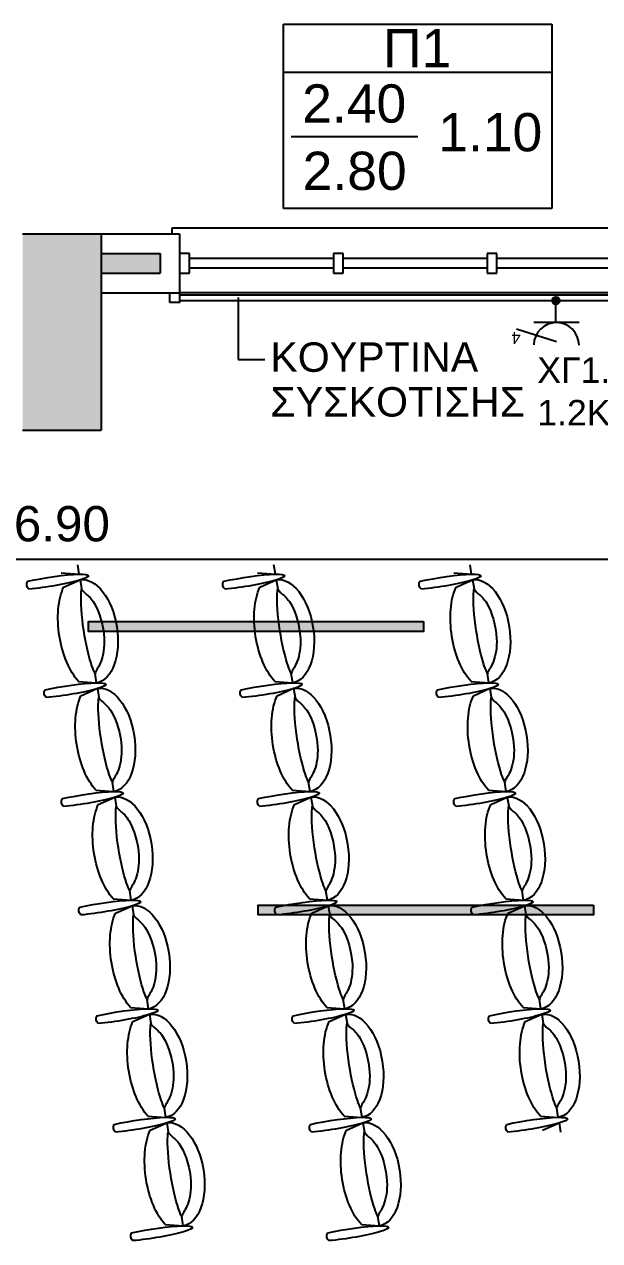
# Model space of a CAD drawing. Header units: metres. Extents: x -11 to 85, y -301 to 135.
# Drawn here: x 32.88 to 35.81, y 39.42 to 45.61 of the extents above; entities that cross this region are included whole.
import ezdxf

# ---------------------------------------------------------------- set-up
doc = ezdxf.new("R2010")
doc.units = ezdxf.units.M
doc.header["$LTSCALE"] = 0.036
doc.header["$PDMODE"] = 2
for name, color, linetype in [('arxitek corofos', 252, 'Continuous'), ('DIMBLK', 252, 'Continuous'), ('Epipla', 252, 'Continuous'), ('hatch color', 252, 'Continuous'), ('HLEK-SYMBOL', 3, 'Continuous'), ('HLEK_FL001_SYMBOLS', 230, 'Continuous'), ('KYKLOFORHTES', 152, 'Continuous'), ('Parathira', 252, 'Continuous')]:
    doc.layers.add(name, color=color, linetype=linetype)
doc.styles.add('COMU-N', font='arial.ttf')
doc.styles.get("Standard").update_dxf_attribs({"font": 'arial.ttf'})
doc.dimstyles.new('CADWDOT', dxfattribs={"dimscale": 0.1, "dimtxt": 1.8, "dimasz": 0.08, "dimexe": 2, "dimexo": 0, "dimgap": 0.09, "dimtad": 0, "dimrnd": 0.001, "dimzin": 0, "dimdsep": 46, "dimtxsty": 'Standard', "dimblk1": 'ARTDIM', "dimblk2": 'ARTDIM', "dimsah": 1, "dimcen": 0.09, "dimdle": 0.05, "dimse1": 1, "dimse2": 1, "dimadec": 0, "dimazin": 0, "dimtfac": 1, "dimtmove": 0, "dimatfit": 3, "dimldrblk": 'ARTDIM', "dimfxl": 2, "dimtvp": 0.9999, "dimtolj": 1, "dimtzin": 0, "dimarcsym": 0})

# ---------------------------------------------------------------- blocks, each defined once
blk = doc.blocks.new('A$C52D13D70')
at = {"layer": 'Parathira'}
for p, q in [((-0.33, 0.04), (-0.33, -2.44)), ((-0.3, 0.04), (-0.33, 0.04)), ((-0.1, 0), (-0.2, 0)), ((-0.2, 0), (-0.2, -0.05)), ((-0.1, -0.05), (-0.1, 0)), ((0, 0), (0, -2.4)), ((-0.2, -0.05), (-0.1, -0.05)), ((-0.175, -0.05), (-0.175, -0.7833)), ((-0.125, -0.05), (-0.125, -0.7833)), ((-0.1, -0.7833), (-0.2, -0.7833)), ((-0.2, -0.7833), (-0.2, -0.8333)), ((-0.1, -0.8333), (-0.1, -0.7833)), ((-0.2, -0.8333), (-0.1, -0.8333)), ((-0.175, -0.8333), (-0.175, -1.5667)), ((-0.125, -0.8333), (-0.125, -1.5667)), ((-0.1, -1.5667), (-0.2, -1.5667)), ((-0.2, -1.5667), (-0.2, -1.6167)), ((-0.1, -1.6167), (-0.1, -1.5667)), ((-0.2, -1.6167), (-0.1, -1.6167)), ((-0.175, -1.6167), (-0.175, -2.35)), ((-0.125, -1.6167), (-0.125, -2.35)), ((-0.1, -2.35), (-0.2, -2.35)), ((-0.2, -2.35), (-0.2, -2.4)), ((-0.1, -2.4), (-0.1, -2.35)), ((-0.2, -2.4), (-0.1, -2.4)), ((-0.33, -2.44), (-0.3, -2.44))]:
    blk.add_line(p, q, dxfattribs=at)
blk = doc.blocks.new('ARTDIM')
at = {"layer": 'DIMBLK'}
for p, q in [((0, -24.9975), (0, 24.9975)), ((-24.9975, 0), (24.9975, 0))]:
    blk.add_line(p, q, dxfattribs=at)
blk.add_circle((0, 0), 8.25, dxfattribs=at)
blk = doc.blocks.new('*D420')
at = {"layer": 'arxitek corofos', "color": 0, "lineweight": -2}
blk.add_line((29.6317, 42.89), (36.5157, 42.89), dxfattribs=at)
at = {"layer": 'Defpoints', "color": 0, "transparency": 16777216}
for p in [(29.6237, 43.5474), (36.5237, 43.5474), (36.5237, 42.89)]:
    blk.add_point(p, dxfattribs=at)
at = {"layer": 'arxitek corofos', "color": 0, "lineweight": -2, "xscale": 0.008, "yscale": 0.008, "zscale": 0.008, "rotation": 180}
blk.add_blockref('ARTDIM', (29.6237, 42.89), dxfattribs=at)
at = {"layer": 'arxitek corofos', "color": 0, "lineweight": -2, "xscale": 0.008, "yscale": 0.008, "zscale": 0.008}
blk.add_blockref('ARTDIM', (36.5237, 42.89), dxfattribs=at)
at = {"layer": 'arxitek corofos', "color": 0, "insert": (33.0737, 43.07), "char_height": 0.18, "attachment_point": 5}
blk.add_mtext('\\A1;6.90', dxfattribs=at)
blk = doc.blocks.new('A$C4C174ED7')
at = {"layer": 'Epipla'}
for p, q in [((13.6104, 3.0497), (13.7017, 3.0566)), ((13.7017, 3.0566), (13.6941, 3.0092)), ((14.61, 3.0497), (14.7012, 3.0566)), ((14.7012, 3.0566), (14.6937, 3.0092)), ((13.5337, 2.569), (13.6179, 2.5313)), ((13.6179, 2.5313), (13.6254, 2.5782)), ((14.5333, 2.569), (14.6174, 2.5313)), ((14.6174, 2.5313), (14.6249, 2.5782)), ((15.5333, 2.569), (15.6174, 2.5313)), ((15.6174, 2.5313), (15.6249, 2.5782)), ((13.5222, 2.4967), (13.6135, 2.5036)), ((13.6135, 2.5036), (13.6059, 2.4562)), ((14.5217, 2.4967), (14.613, 2.5036)), ((14.613, 2.5036), (14.6054, 2.4562)), ((15.5217, 2.4967), (15.613, 2.5036)), ((15.613, 2.5036), (15.6054, 2.4562)), ((13.4455, 2.016), (13.5297, 1.9783)), ((13.5297, 1.9783), (13.5371, 2.0252)), ((14.445, 2.016), (14.5292, 1.9783)), ((14.5292, 1.9783), (14.5367, 2.0252)), ((15.445, 2.016), (15.5292, 1.9783)), ((15.5292, 1.9783), (15.5367, 2.0252)), ((13.434, 1.9437), (13.5252, 1.9506)), ((13.5252, 1.9506), (13.5177, 1.9032)), ((14.4335, 1.9437), (14.5248, 1.9506)), ((14.5248, 1.9506), (14.5172, 1.9032)), ((15.4335, 1.9437), (15.5248, 1.9506)), ((15.5248, 1.9506), (15.5172, 1.9032)), ((13.3573, 1.463), (13.4414, 1.4253)), ((13.4414, 1.4253), (13.4489, 1.4722)), ((14.3568, 1.463), (14.441, 1.4253)), ((14.441, 1.4253), (14.4484, 1.4722)), ((15.3568, 1.463), (15.441, 1.4253)), ((15.441, 1.4253), (15.4484, 1.4722)), ((13.3457, 1.3906), (13.437, 1.3976)), ((13.437, 1.3976), (13.4294, 1.3502)), ((14.3453, 1.3906), (14.4365, 1.3976)), ((14.4365, 1.3976), (14.429, 1.3502)), ((15.3453, 1.3906), (15.4365, 1.3976)), ((15.4365, 1.3976), (15.429, 1.3502)), ((13.2691, 0.91), (13.3532, 0.8723)), ((13.3532, 0.8723), (13.3607, 0.9192)), ((14.2686, 0.91), (14.3527, 0.8723)), ((14.3527, 0.8723), (14.3602, 0.9192)), ((15.2686, 0.91), (15.3527, 0.8723)), ((15.3527, 0.8723), (15.3602, 0.9192)), ((13.2573, 0.8366), (13.3486, 0.8435)), ((13.3486, 0.8435), (13.341, 0.7961)), ((14.2569, 0.8366), (14.3481, 0.8435)), ((14.3481, 0.8435), (14.3406, 0.7961)), ((15.2569, 0.8366), (15.3481, 0.8435)), ((15.3481, 0.8435), (15.3406, 0.7961)), ((13.1807, 0.3559), (13.2648, 0.3182)), ((13.2648, 0.3182), (13.2723, 0.3651)), ((14.1802, 0.3559), (14.2643, 0.3182)), ((14.2643, 0.3182), (14.2718, 0.3651)), ((15.1802, 0.3559), (15.2643, 0.3182)), ((15.2643, 0.3182), (15.2718, 0.3651)), ((13.1691, 0.2836), (13.2604, 0.2905)), ((13.2604, 0.2905), (13.2528, 0.2431)), ((14.1686, 0.2836), (14.2599, 0.2905)), ((14.2599, 0.2905), (14.2523, 0.2431)), ((15.1686, 0.2836), (15.2599, 0.2905)), ((15.2599, 0.2905), (15.2523, 0.2431)), ((13.0924, -0.1971), (13.1766, -0.2348)), ((13.1766, -0.2348), (13.184, -0.1879)), ((14.092, -0.1971), (14.1761, -0.2348)), ((14.1761, -0.2348), (14.1836, -0.1879)), ((15.092, -0.1971), (15.1761, -0.2348)), ((15.1761, -0.2348), (15.1836, -0.1879)), ((13.0807, -0.2705), (13.172, -0.2636)), ((13.172, -0.2636), (13.1644, -0.311)), ((14.0802, -0.2705), (14.1715, -0.2636)), ((14.1715, -0.2636), (14.1639, -0.311)), ((15.0802, -0.2705), (15.1715, -0.2636)), ((15.1715, -0.2636), (15.1639, -0.311))]:
    blk.add_line(p, q, dxfattribs=at)
for points in [[(13.4453, 3.1317, 0.397593), (13.4391, 3.0922)], [(14.4448, 3.1317, 0.397593), (14.4387, 3.0922)], [(13.357, 2.5787, 0.397593), (13.3509, 2.5392)], [(14.3566, 2.5787, 0.397593), (14.3504, 2.5392)], [(15.3566, 2.5787, 0.397593), (15.3504, 2.5392)], [(13.2688, 2.0257, 0.397593), (13.2627, 1.9862)], [(14.2683, 2.0257, 0.397593), (14.2622, 1.9862)], [(15.2683, 2.0257, 0.397593), (15.2622, 1.9862)], [(13.1806, 1.4727, 0.397593), (13.1744, 1.4331)], [(14.1801, 1.4727, 0.397593), (14.174, 1.4331)], [(15.1801, 1.4727, 0.397593), (15.174, 1.4331)], [(13.0924, 0.9197, 0.397593), (13.0862, 0.8801)], [(14.0919, 0.9197, 0.397593), (14.0857, 0.8801)], [(15.0919, 0.9197, 0.397593), (15.0857, 0.8801)], [(13.0039, 0.3656, 0.397593), (12.9978, 0.326)], [(14.0035, 0.3656, 0.397593), (13.9973, 0.326)], [(15.0035, 0.3656, 0.397593), (14.9973, 0.326)], [(12.9157, -0.1874, 0.397593), (12.9096, -0.227)], [(12.9157, -0.1874, 0.397593), (12.9096, -0.227)], [(13.9152, -0.1874, 0.397593), (13.9091, -0.227)], [(13.9152, -0.1874, 0.397593), (13.9091, -0.227)], [(14.9152, -0.1874, 0.397593), (14.9091, -0.227)], [(14.9152, -0.1874, 0.397593), (14.9091, -0.227)]]:
    blk.add_lwpolyline(points, format="xyb", dxfattribs=at)
for centre, major_axis, ratio, start_param, end_param in [((13.5463, 3.0956), (-0.2028, 0.0318), 0.113529, 1.031877, 5.251545), ((14.5458, 3.0956), (-0.2028, 0.0318), 0.113529, 1.031877, 5.251545), ((13.6598, 2.794), (0.0463, 0.2995), 0.493003, 0.628379, 2.49343), ((13.6598, 2.794), (0.0419, 0.2627), 0.552275, 3.141593, 6.283185), ((14.6593, 2.794), (0.0463, 0.2995), 0.493003, 0.628379, 2.49343), ((14.6593, 2.794), (0.0419, 0.2627), 0.552275, 3.141593, 6.283185), ((13.4581, 2.5426), (-0.2028, 0.0318), 0.113529, 1.031877, 5.251545), ((14.4576, 2.5426), (-0.2028, 0.0318), 0.113529, 1.031877, 5.251545), ((15.4576, 2.5426), (-0.2028, 0.0318), 0.113529, 1.031877, 5.251545), ((13.5716, 2.241), (0.0463, 0.2995), 0.493003, 0.628379, 2.49343), ((13.5716, 2.241), (0.0419, 0.2627), 0.552275, 3.141593, 6.283185), ((14.5711, 2.241), (0.0463, 0.2995), 0.493003, 0.628379, 2.49343), ((14.5711, 2.241), (0.0419, 0.2627), 0.552275, 3.141593, 6.283185), ((15.5711, 2.241), (0.0463, 0.2995), 0.493003, 0.628379, 2.49343), ((15.5711, 2.241), (0.0419, 0.2627), 0.552275, 3.141593, 6.283185), ((13.3698, 1.9896), (-0.2028, 0.0318), 0.113529, 1.031877, 5.251545), ((14.3694, 1.9896), (-0.2028, 0.0318), 0.113529, 1.031877, 5.251545), ((15.3694, 1.9896), (-0.2028, 0.0318), 0.113529, 1.031877, 5.251545), ((13.4833, 1.6879), (0.0463, 0.2995), 0.493003, 0.628379, 2.49343), ((13.4833, 1.6879), (0.0419, 0.2627), 0.552275, 3.141593, 6.283185), ((14.4829, 1.6879), (0.0463, 0.2995), 0.493003, 0.628379, 2.49343), ((14.4829, 1.6879), (0.0419, 0.2627), 0.552275, 3.141593, 6.283185), ((15.4829, 1.6879), (0.0463, 0.2995), 0.493003, 0.628379, 2.49343), ((15.4829, 1.6879), (0.0419, 0.2627), 0.552275, 3.141593, 6.283185), ((13.2816, 1.4366), (-0.2028, 0.0318), 0.113529, 1.031877, 5.251545), ((14.2811, 1.4366), (-0.2028, 0.0318), 0.113529, 1.031877, 5.251545), ((15.2811, 1.4366), (-0.2028, 0.0318), 0.113529, 1.031877, 5.251545), ((13.3951, 1.1349), (0.0463, 0.2995), 0.493003, 0.628379, 2.49343), ((13.3951, 1.1349), (0.0419, 0.2627), 0.552275, 3.141593, 6.283185), ((14.3946, 1.1349), (0.0463, 0.2995), 0.493003, 0.628379, 2.49343), ((14.3946, 1.1349), (0.0419, 0.2627), 0.552275, 3.141593, 6.283185), ((15.3946, 1.1349), (0.0463, 0.2995), 0.493003, 0.628379, 2.49343), ((15.3946, 1.1349), (0.0419, 0.2627), 0.552275, 3.141593, 6.283185), ((13.1934, 0.8836), (-0.2028, 0.0318), 0.113529, 1.031877, 5.251545), ((14.1929, 0.8836), (-0.2028, 0.0318), 0.113529, 1.031877, 5.251545), ((15.1929, 0.8836), (-0.2028, 0.0318), 0.113529, 1.031877, 5.251545), ((13.3067, 0.5809), (0.0463, 0.2995), 0.493003, 0.628379, 2.49343), ((13.3067, 0.5809), (0.0419, 0.2627), 0.552275, 3.141593, 6.283185), ((14.3062, 0.5809), (0.0463, 0.2995), 0.493003, 0.628379, 2.49343), ((14.3062, 0.5809), (0.0419, 0.2627), 0.552275, 3.141593, 6.283185), ((15.3062, 0.5809), (0.0463, 0.2995), 0.493003, 0.628379, 2.49343), ((15.3062, 0.5809), (0.0419, 0.2627), 0.552275, 3.141593, 6.283185), ((13.105, 0.3295), (-0.2028, 0.0318), 0.113529, 1.031877, 5.251545), ((14.1045, 0.3295), (-0.2028, 0.0318), 0.113529, 1.031877, 5.251545), ((15.1045, 0.3295), (-0.2028, 0.0318), 0.113529, 1.031877, 5.251545), ((13.2185, 0.0278), (0.0463, 0.2995), 0.493003, 0.628379, 2.49343), ((13.2185, 0.0278), (0.0419, 0.2627), 0.552275, 3.141593, 6.283185), ((14.218, 0.0278), (0.0463, 0.2995), 0.493003, 0.628379, 2.49343), ((14.218, 0.0278), (0.0419, 0.2627), 0.552275, 3.141593, 6.283185), ((15.218, 0.0278), (0.0463, 0.2995), 0.493003, 0.628379, 2.49343), ((15.218, 0.0278), (0.0419, 0.2627), 0.552275, 3.141593, 6.283185), ((13.0167, -0.2235), (-0.2028, 0.0318), 0.113529, 1.031877, 5.251545), ((14.0163, -0.2235), (-0.2028, 0.0318), 0.113529, 1.031877, 5.251545), ((15.0163, -0.2235), (-0.2028, 0.0318), 0.113529, 1.031877, 5.251545)]:
    blk.add_ellipse(centre, major_axis=major_axis, ratio=ratio, start_param=start_param, end_param=end_param, dxfattribs=at)
for points, knots in [([(13.6941, 3.0092), (13.6896, 3.0001), (13.6837, 2.9863), (13.6626, 2.9247), (13.6469, 2.8576), (13.6251, 2.7162), (13.6204, 2.6421), (13.6238, 2.5911), (13.6246, 2.5841), (13.6254, 2.5786)], [0.506584, 0.506584, 0.506584, 0.506584, 0.805592, 0.805592, 1.599086, 1.599086, 2.473163, 2.473163, 2.635992, 2.635992, 2.635992, 2.635992]), ([(13.6254, 2.5786), (13.6254, 2.5786), (13.6365, 2.5961), (13.6601, 2.6118), (13.676, 2.628), (13.7168, 2.6953), (13.7375, 2.7658), (13.7427, 2.8749), (13.7355, 2.9171), (13.7141, 2.9756), (13.702, 2.9858), (13.6941, 3.0092), (13.6941, 3.0092), (13.6941, 3.0092)], [3.141593, 3.141593, 3.141593, 3.141593, 3.601272, 3.601272, 4.06095, 4.06095, 4.924473, 4.924473, 5.526258, 5.526258, 6.140896, 6.140896, 6.283185, 6.283185, 6.283185, 6.283185]), ([(14.6937, 3.0092), (14.6891, 3.0001), (14.6832, 2.9863), (14.6622, 2.9247), (14.6465, 2.8576), (14.6246, 2.7162), (14.62, 2.6421), (14.6233, 2.5911), (14.6241, 2.5841), (14.625, 2.5786)], [0.506584, 0.506584, 0.506584, 0.506584, 0.805592, 0.805592, 1.599086, 1.599086, 2.473163, 2.473163, 2.635992, 2.635992, 2.635992, 2.635992]), ([(14.625, 2.5786), (14.625, 2.5786), (14.636, 2.5961), (14.6597, 2.6118), (14.6755, 2.628), (14.7164, 2.6953), (14.737, 2.7658), (14.7422, 2.8749), (14.7351, 2.9171), (14.7137, 2.9756), (14.7016, 2.9858), (14.6937, 3.0092), (14.6937, 3.0092), (14.6937, 3.0092)], [3.141593, 3.141593, 3.141593, 3.141593, 3.601272, 3.601272, 4.06095, 4.06095, 4.924473, 4.924473, 5.526258, 5.526258, 6.140896, 6.140896, 6.283185, 6.283185, 6.283185, 6.283185]), ([(13.6059, 2.4562), (13.6013, 2.4471), (13.5955, 2.4333), (13.5744, 2.3717), (13.5587, 2.3046), (13.5369, 2.1632), (13.5322, 2.0891), (13.5356, 2.0381), (13.5364, 2.0311), (13.5372, 2.0256)], [0.506584, 0.506584, 0.506584, 0.506584, 0.805592, 0.805592, 1.599086, 1.599086, 2.473163, 2.473163, 2.635992, 2.635992, 2.635992, 2.635992]), ([(13.5372, 2.0256), (13.5372, 2.0256), (13.5483, 2.0431), (13.5719, 2.0588), (13.5878, 2.075), (13.6286, 2.1422), (13.6493, 2.2128), (13.6545, 2.3219), (13.6473, 2.364), (13.6259, 2.4226), (13.6138, 2.4328), (13.6059, 2.4562), (13.6059, 2.4562), (13.6059, 2.4562)], [3.141593, 3.141593, 3.141593, 3.141593, 3.601272, 3.601272, 4.06095, 4.06095, 4.924473, 4.924473, 5.526258, 5.526258, 6.140896, 6.140896, 6.283185, 6.283185, 6.283185, 6.283185]), ([(14.6054, 2.4562), (14.6009, 2.4471), (14.595, 2.4333), (14.5739, 2.3717), (14.5582, 2.3046), (14.5364, 2.1632), (14.5317, 2.0891), (14.5351, 2.0381), (14.5359, 2.0311), (14.5367, 2.0256)], [0.506584, 0.506584, 0.506584, 0.506584, 0.805592, 0.805592, 1.599086, 1.599086, 2.473163, 2.473163, 2.635992, 2.635992, 2.635992, 2.635992]), ([(14.5367, 2.0256), (14.5367, 2.0256), (14.5478, 2.0431), (14.5714, 2.0588), (14.5873, 2.075), (14.6281, 2.1422), (14.6488, 2.2128), (14.654, 2.3219), (14.6468, 2.364), (14.6254, 2.4226), (14.6133, 2.4328), (14.6054, 2.4562), (14.6054, 2.4562), (14.6054, 2.4562)], [3.141593, 3.141593, 3.141593, 3.141593, 3.601272, 3.601272, 4.06095, 4.06095, 4.924473, 4.924473, 5.526258, 5.526258, 6.140896, 6.140896, 6.283185, 6.283185, 6.283185, 6.283185]), ([(15.6054, 2.4562), (15.6009, 2.4471), (15.595, 2.4333), (15.5739, 2.3717), (15.5582, 2.3046), (15.5364, 2.1632), (15.5317, 2.0891), (15.5351, 2.0381), (15.5359, 2.0311), (15.5367, 2.0256)], [0.506584, 0.506584, 0.506584, 0.506584, 0.805592, 0.805592, 1.599086, 1.599086, 2.473163, 2.473163, 2.635992, 2.635992, 2.635992, 2.635992]), ([(15.5367, 2.0256), (15.5367, 2.0256), (15.5478, 2.0431), (15.5714, 2.0588), (15.5873, 2.075), (15.6281, 2.1422), (15.6488, 2.2128), (15.654, 2.3219), (15.6468, 2.364), (15.6254, 2.4226), (15.6133, 2.4328), (15.6054, 2.4562), (15.6054, 2.4562), (15.6054, 2.4562)], [3.141593, 3.141593, 3.141593, 3.141593, 3.601272, 3.601272, 4.06095, 4.06095, 4.924473, 4.924473, 5.526258, 5.526258, 6.140896, 6.140896, 6.283185, 6.283185, 6.283185, 6.283185]), ([(13.5177, 1.9032), (13.5131, 1.8941), (13.5072, 1.8803), (13.4862, 1.8187), (13.4705, 1.7516), (13.4487, 1.6102), (13.444, 1.5361), (13.4473, 1.4851), (13.4481, 1.4781), (13.449, 1.4726)], [0.506584, 0.506584, 0.506584, 0.506584, 0.805592, 0.805592, 1.599086, 1.599086, 2.473163, 2.473163, 2.635992, 2.635992, 2.635992, 2.635992]), ([(13.449, 1.4726), (13.449, 1.4726), (13.46, 1.4901), (13.4837, 1.5058), (13.4995, 1.5219), (13.5404, 1.5892), (13.561, 1.6598), (13.5662, 1.7689), (13.5591, 1.811), (13.5377, 1.8696), (13.5256, 1.8798), (13.5177, 1.9032), (13.5177, 1.9032), (13.5177, 1.9032)], [3.141593, 3.141593, 3.141593, 3.141593, 3.601272, 3.601272, 4.06095, 4.06095, 4.924473, 4.924473, 5.526258, 5.526258, 6.140896, 6.140896, 6.283185, 6.283185, 6.283185, 6.283185]), ([(14.5172, 1.9032), (14.5126, 1.8941), (14.5068, 1.8803), (14.4857, 1.8187), (14.47, 1.7516), (14.4482, 1.6102), (14.4435, 1.5361), (14.4469, 1.4851), (14.4476, 1.4781), (14.4485, 1.4726)], [0.506584, 0.506584, 0.506584, 0.506584, 0.805592, 0.805592, 1.599086, 1.599086, 2.473163, 2.473163, 2.635992, 2.635992, 2.635992, 2.635992]), ([(14.4485, 1.4726), (14.4485, 1.4726), (14.4596, 1.4901), (14.4832, 1.5058), (14.4991, 1.5219), (14.5399, 1.5892), (14.5606, 1.6598), (14.5658, 1.7689), (14.5586, 1.811), (14.5372, 1.8696), (14.5251, 1.8798), (14.5172, 1.9032), (14.5172, 1.9032), (14.5172, 1.9032)], [3.141593, 3.141593, 3.141593, 3.141593, 3.601272, 3.601272, 4.06095, 4.06095, 4.924473, 4.924473, 5.526258, 5.526258, 6.140896, 6.140896, 6.283185, 6.283185, 6.283185, 6.283185]), ([(15.5172, 1.9032), (15.5126, 1.8941), (15.5068, 1.8803), (15.4857, 1.8187), (15.47, 1.7516), (15.4482, 1.6102), (15.4435, 1.5361), (15.4469, 1.4851), (15.4476, 1.4781), (15.4485, 1.4726)], [0.506584, 0.506584, 0.506584, 0.506584, 0.805592, 0.805592, 1.599086, 1.599086, 2.473163, 2.473163, 2.635992, 2.635992, 2.635992, 2.635992]), ([(15.4485, 1.4726), (15.4485, 1.4726), (15.4596, 1.4901), (15.4832, 1.5058), (15.4991, 1.5219), (15.5399, 1.5892), (15.5606, 1.6598), (15.5658, 1.7689), (15.5586, 1.811), (15.5372, 1.8696), (15.5251, 1.8798), (15.5172, 1.9032), (15.5172, 1.9032), (15.5172, 1.9032)], [3.141593, 3.141593, 3.141593, 3.141593, 3.601272, 3.601272, 4.06095, 4.06095, 4.924473, 4.924473, 5.526258, 5.526258, 6.140896, 6.140896, 6.283185, 6.283185, 6.283185, 6.283185]), ([(13.4294, 1.3502), (13.4249, 1.3411), (13.419, 1.3273), (13.3979, 1.2657), (13.3822, 1.1985), (13.3604, 1.0572), (13.3557, 0.9831), (13.3591, 0.9321), (13.3599, 0.9251), (13.3607, 0.9196)], [0.506584, 0.506584, 0.506584, 0.506584, 0.805592, 0.805592, 1.599086, 1.599086, 2.473163, 2.473163, 2.635992, 2.635992, 2.635992, 2.635992]), ([(13.3607, 0.9196), (13.3607, 0.9196), (13.3718, 0.937), (13.3954, 0.9528), (13.4113, 0.9689), (13.4521, 1.0362), (13.4728, 1.1068), (13.478, 1.2159), (13.4708, 1.258), (13.4494, 1.3166), (13.4374, 1.3268), (13.4294, 1.3502), (13.4294, 1.3502), (13.4294, 1.3502)], [3.141593, 3.141593, 3.141593, 3.141593, 3.601272, 3.601272, 4.06095, 4.06095, 4.924473, 4.924473, 5.526258, 5.526258, 6.140896, 6.140896, 6.283185, 6.283185, 6.283185, 6.283185]), ([(14.429, 1.3502), (14.4244, 1.3411), (14.4185, 1.3273), (14.3975, 1.2657), (14.3818, 1.1985), (14.3599, 1.0572), (14.3553, 0.9831), (14.3586, 0.9321), (14.3594, 0.9251), (14.3603, 0.9196)], [0.506584, 0.506584, 0.506584, 0.506584, 0.805592, 0.805592, 1.599086, 1.599086, 2.473163, 2.473163, 2.635992, 2.635992, 2.635992, 2.635992]), ([(14.3603, 0.9196), (14.3603, 0.9196), (14.3713, 0.937), (14.395, 0.9528), (14.4108, 0.9689), (14.4517, 1.0362), (14.4723, 1.1068), (14.4775, 1.2159), (14.4704, 1.258), (14.449, 1.3166), (14.4369, 1.3268), (14.429, 1.3502), (14.429, 1.3502), (14.429, 1.3502)], [3.141593, 3.141593, 3.141593, 3.141593, 3.601272, 3.601272, 4.06095, 4.06095, 4.924473, 4.924473, 5.526258, 5.526258, 6.140896, 6.140896, 6.283185, 6.283185, 6.283185, 6.283185]), ([(15.429, 1.3502), (15.4244, 1.3411), (15.4185, 1.3273), (15.3975, 1.2657), (15.3818, 1.1985), (15.3599, 1.0572), (15.3553, 0.9831), (15.3586, 0.9321), (15.3594, 0.9251), (15.3603, 0.9196)], [0.506584, 0.506584, 0.506584, 0.506584, 0.805592, 0.805592, 1.599086, 1.599086, 2.473163, 2.473163, 2.635992, 2.635992, 2.635992, 2.635992]), ([(15.3603, 0.9196), (15.3603, 0.9196), (15.3713, 0.937), (15.395, 0.9528), (15.4108, 0.9689), (15.4517, 1.0362), (15.4723, 1.1068), (15.4775, 1.2159), (15.4704, 1.258), (15.449, 1.3166), (15.4369, 1.3268), (15.429, 1.3502), (15.429, 1.3502), (15.429, 1.3502)], [3.141593, 3.141593, 3.141593, 3.141593, 3.601272, 3.601272, 4.06095, 4.06095, 4.924473, 4.924473, 5.526258, 5.526258, 6.140896, 6.140896, 6.283185, 6.283185, 6.283185, 6.283185]), ([(13.341, 0.7961), (13.3365, 0.787), (13.3306, 0.7732), (13.3095, 0.7116), (13.2938, 0.6445), (13.272, 0.5031), (13.2673, 0.429), (13.2707, 0.378), (13.2715, 0.371), (13.2723, 0.3655)], [0.506584, 0.506584, 0.506584, 0.506584, 0.805592, 0.805592, 1.599086, 1.599086, 2.473163, 2.473163, 2.635992, 2.635992, 2.635992, 2.635992]), ([(13.2723, 0.3655), (13.2723, 0.3655), (13.2834, 0.383), (13.307, 0.3987), (13.3229, 0.4149), (13.3637, 0.4821), (13.3844, 0.5527), (13.3896, 0.6618), (13.3824, 0.7039), (13.361, 0.7625), (13.349, 0.7727), (13.341, 0.7961), (13.341, 0.7961), (13.341, 0.7961)], [3.141593, 3.141593, 3.141593, 3.141593, 3.601272, 3.601272, 4.06095, 4.06095, 4.924473, 4.924473, 5.526258, 5.526258, 6.140896, 6.140896, 6.283185, 6.283185, 6.283185, 6.283185]), ([(14.3406, 0.7961), (14.336, 0.787), (14.3301, 0.7732), (14.3091, 0.7116), (14.2934, 0.6445), (14.2715, 0.5031), (14.2669, 0.429), (14.2702, 0.378), (14.271, 0.371), (14.2719, 0.3655)], [0.506584, 0.506584, 0.506584, 0.506584, 0.805592, 0.805592, 1.599086, 1.599086, 2.473163, 2.473163, 2.635992, 2.635992, 2.635992, 2.635992]), ([(14.2719, 0.3655), (14.2719, 0.3655), (14.2829, 0.383), (14.3066, 0.3987), (14.3224, 0.4149), (14.3633, 0.4821), (14.3839, 0.5527), (14.3891, 0.6618), (14.382, 0.7039), (14.3606, 0.7625), (14.3485, 0.7727), (14.3406, 0.7961), (14.3406, 0.7961), (14.3406, 0.7961)], [3.141593, 3.141593, 3.141593, 3.141593, 3.601272, 3.601272, 4.06095, 4.06095, 4.924473, 4.924473, 5.526258, 5.526258, 6.140896, 6.140896, 6.283185, 6.283185, 6.283185, 6.283185]), ([(15.3406, 0.7961), (15.336, 0.787), (15.3301, 0.7732), (15.3091, 0.7116), (15.2934, 0.6445), (15.2715, 0.5031), (15.2669, 0.429), (15.2702, 0.378), (15.271, 0.371), (15.2719, 0.3655)], [0.506584, 0.506584, 0.506584, 0.506584, 0.805592, 0.805592, 1.599086, 1.599086, 2.473163, 2.473163, 2.635992, 2.635992, 2.635992, 2.635992]), ([(15.2719, 0.3655), (15.2719, 0.3655), (15.2829, 0.383), (15.3066, 0.3987), (15.3224, 0.4149), (15.3633, 0.4821), (15.3839, 0.5527), (15.3891, 0.6618), (15.382, 0.7039), (15.3606, 0.7625), (15.3485, 0.7727), (15.3406, 0.7961), (15.3406, 0.7961), (15.3406, 0.7961)], [3.141593, 3.141593, 3.141593, 3.141593, 3.601272, 3.601272, 4.06095, 4.06095, 4.924473, 4.924473, 5.526258, 5.526258, 6.140896, 6.140896, 6.283185, 6.283185, 6.283185, 6.283185]), ([(13.2528, 0.2431), (13.2482, 0.234), (13.2424, 0.2202), (13.2213, 0.1586), (13.2056, 0.0914), (13.1838, -0.0499), (13.1791, -0.124), (13.1825, -0.175), (13.1833, -0.182), (13.1841, -0.1875)], [0.506584, 0.506584, 0.506584, 0.506584, 0.805592, 0.805592, 1.599086, 1.599086, 2.473163, 2.473163, 2.635992, 2.635992, 2.635992, 2.635992]), ([(13.1841, -0.1875), (13.1841, -0.1875), (13.1952, -0.17), (13.2188, -0.1543), (13.2347, -0.1382), (13.2755, -0.0709), (13.2962, -0.0003), (13.3014, 0.1088), (13.2942, 0.1509), (13.2728, 0.2095), (13.2607, 0.2197), (13.2528, 0.2431), (13.2528, 0.2431), (13.2528, 0.2431)], [3.141593, 3.141593, 3.141593, 3.141593, 3.601272, 3.601272, 4.06095, 4.06095, 4.924473, 4.924473, 5.526258, 5.526258, 6.140896, 6.140896, 6.283185, 6.283185, 6.283185, 6.283185]), ([(14.2523, 0.2431), (14.2478, 0.234), (14.2419, 0.2202), (14.2208, 0.1586), (14.2051, 0.0914), (14.1833, -0.0499), (14.1786, -0.124), (14.182, -0.175), (14.1828, -0.182), (14.1836, -0.1875)], [0.506584, 0.506584, 0.506584, 0.506584, 0.805592, 0.805592, 1.599086, 1.599086, 2.473163, 2.473163, 2.635992, 2.635992, 2.635992, 2.635992]), ([(14.1836, -0.1875), (14.1836, -0.1875), (14.1947, -0.17), (14.2183, -0.1543), (14.2342, -0.1382), (14.275, -0.0709), (14.2957, -0.0003), (14.3009, 0.1088), (14.2937, 0.1509), (14.2723, 0.2095), (14.2603, 0.2197), (14.2523, 0.2431), (14.2523, 0.2431), (14.2523, 0.2431)], [3.141593, 3.141593, 3.141593, 3.141593, 3.601272, 3.601272, 4.06095, 4.06095, 4.924473, 4.924473, 5.526258, 5.526258, 6.140896, 6.140896, 6.283185, 6.283185, 6.283185, 6.283185]), ([(15.2523, 0.2431), (15.2478, 0.234), (15.2419, 0.2202), (15.2208, 0.1586), (15.2051, 0.0914), (15.1833, -0.0499), (15.1786, -0.124), (15.182, -0.175), (15.1828, -0.182), (15.1836, -0.1875)], [0.506584, 0.506584, 0.506584, 0.506584, 0.805592, 0.805592, 1.599086, 1.599086, 2.473163, 2.473163, 2.635992, 2.635992, 2.635992, 2.635992]), ([(15.1836, -0.1875), (15.1836, -0.1875), (15.1947, -0.17), (15.2183, -0.1543), (15.2342, -0.1382), (15.275, -0.0709), (15.2957, -0.0003), (15.3009, 0.1088), (15.2937, 0.1509), (15.2723, 0.2095), (15.2603, 0.2197), (15.2523, 0.2431), (15.2523, 0.2431), (15.2523, 0.2431)], [3.141593, 3.141593, 3.141593, 3.141593, 3.601272, 3.601272, 4.06095, 4.06095, 4.924473, 4.924473, 5.526258, 5.526258, 6.140896, 6.140896, 6.283185, 6.283185, 6.283185, 6.283185])]:
    blk.add_open_spline(points, degree=3, knots=knots, dxfattribs=at)
blk = doc.blocks.new('A$C074263FA')
at = {"layer": 'Epipla'}
for p, q in [((0.05, -0.01), (2.45, -0.01)), ((0.05, -0.04), (2.45, -0.04))]:
    blk.add_line(p, q, dxfattribs=at)
for points in [[(0, -0.05), (0, 0), (0.05, 0), (0.05, -0.05)], [(2.5, -0.05), (2.5, 0), (2.45, 0), (2.45, -0.05)]]:
    blk.add_lwpolyline(points, close=True, dxfattribs=at)
blk = doc.blocks.new('gJ6_a14')
at = {"linetype": 'Continuous'}
for p, q in [((-0.1176, 0.1119), (0.113, 0.1119)), ((0, 0.1119), (0, 0))]:
    blk.add_line(p, q, dxfattribs=at)
blk.add_arc((-0.0023, 0.2279), 0.1153, 180, 358.95657, dxfattribs=at)
blk = doc.blocks.new('*X1779')
at = {"color": 0}
for p, q in [((15.598, 2.587), (15.737, 2.727)), ((15.598, 2.622), (15.702, 2.727)), ((15.601, 2.607), (15.609, 2.616)), ((15.604, 2.646), (15.605, 2.647)), ((15.605, 2.559), (15.765, 2.719)), ((15.605, 2.577), (15.614, 2.585)), ((15.609, 2.652), (15.618, 2.66)), ((15.611, 2.547), (15.618, 2.554)), ((15.614, 2.621), (15.623, 2.63)), ((15.617, 2.536), (15.789, 2.707)), ((15.618, 2.59), (15.627, 2.599)), ((15.623, 2.665), (15.631, 2.674)), ((15.623, 2.559), (15.631, 2.568)), ((15.627, 2.634), (15.636, 2.643)), ((15.627, 2.528), (15.636, 2.537)), ((15.631, 2.603), (15.64, 2.612)), ((15.633, 2.516), (15.808, 2.691)), ((15.636, 2.678), (15.645, 2.687)), ((15.636, 2.572), (15.645, 2.581)), ((15.64, 2.647), (15.649, 2.656)), ((15.64, 2.541), (15.649, 2.55)), ((15.645, 2.616), (15.654, 2.625)), ((15.645, 2.51), (15.654, 2.519)), ((15.649, 2.691), (15.658, 2.7)), ((15.649, 2.585), (15.658, 2.594)), ((15.653, 2.501), (15.824, 2.672)), ((15.654, 2.66), (15.662, 2.669)), ((15.654, 2.554), (15.662, 2.563)), ((15.658, 2.63), (15.667, 2.638)), ((15.658, 2.523), (15.667, 2.532)), ((15.662, 2.705), (15.671, 2.714)), ((15.662, 2.599), (15.671, 2.607)), ((15.664, 2.494), (15.671, 2.501)), ((15.667, 2.674), (15.676, 2.683)), ((15.667, 2.568), (15.676, 2.577)), ((15.671, 2.643), (15.68, 2.652)), ((15.671, 2.537), (15.68, 2.546)), ((15.676, 2.718), (15.678, 2.721)), ((15.676, 2.489), (15.836, 2.648)), ((15.676, 2.612), (15.685, 2.621)), ((15.676, 2.506), (15.685, 2.515)), ((15.68, 2.687), (15.689, 2.696)), ((15.68, 2.581), (15.689, 2.59)), ((15.685, 2.656), (15.693, 2.665)), ((15.685, 2.55), (15.693, 2.559)), ((15.689, 2.625), (15.698, 2.634)), ((15.689, 2.519), (15.698, 2.528)), ((15.693, 2.7), (15.702, 2.709)), ((15.693, 2.594), (15.702, 2.603)), ((15.693, 2.488), (15.702, 2.497)), ((15.698, 2.669), (15.707, 2.678)), ((15.698, 2.563), (15.707, 2.572)), ((15.702, 2.638), (15.711, 2.647)), ((15.702, 2.532), (15.711, 2.541)), ((15.705, 2.482), (15.843, 2.62)), ((15.707, 2.714), (15.715, 2.722)), ((15.707, 2.607), (15.715, 2.616)), ((15.707, 2.501), (15.715, 2.51)), ((15.711, 2.683), (15.72, 2.691)), ((15.711, 2.577), (15.72, 2.585)), ((15.715, 2.652), (15.724, 2.66)), ((15.715, 2.546), (15.724, 2.554)), ((15.72, 2.727), (15.721, 2.728)), ((15.72, 2.621), (15.729, 2.63)), ((15.72, 2.515), (15.729, 2.523)), ((15.724, 2.696), (15.733, 2.705)), ((15.724, 2.59), (15.733, 2.599)), ((15.724, 2.484), (15.733, 2.493)), ((15.729, 2.665), (15.738, 2.674)), ((15.729, 2.559), (15.738, 2.568)), ((15.733, 2.634), (15.742, 2.643)), ((15.733, 2.528), (15.742, 2.537)), ((15.738, 2.709), (15.746, 2.718)), ((15.738, 2.603), (15.746, 2.612)), ((15.738, 2.497), (15.746, 2.506)), ((15.741, 2.482), (15.842, 2.584)), ((15.742, 2.678), (15.751, 2.687)), ((15.742, 2.572), (15.751, 2.581)), ((15.746, 2.647), (15.755, 2.656)), ((15.746, 2.541), (15.755, 2.55)), ((15.751, 2.722), (15.752, 2.724)), ((15.751, 2.616), (15.76, 2.625)), ((15.751, 2.51), (15.76, 2.519)), ((15.755, 2.691), (15.764, 2.7)), ((15.755, 2.585), (15.764, 2.594)), ((15.76, 2.66), (15.768, 2.669)), ((15.76, 2.554), (15.768, 2.563)), ((15.764, 2.63), (15.773, 2.638)), ((15.764, 2.523), (15.773, 2.532)), ((15.768, 2.705), (15.777, 2.714)), ((15.768, 2.599), (15.777, 2.607)), ((15.768, 2.493), (15.777, 2.501)), ((15.773, 2.674), (15.782, 2.683)), ((15.773, 2.568), (15.782, 2.577)), ((15.777, 2.643), (15.786, 2.652)), ((15.777, 2.537), (15.786, 2.546)), ((15.782, 2.612), (15.791, 2.621)), ((15.782, 2.506), (15.791, 2.515)), ((15.786, 2.687), (15.795, 2.696)), ((15.786, 2.581), (15.795, 2.59)), ((15.791, 2.656), (15.799, 2.665)), ((15.791, 2.55), (15.799, 2.559)), ((15.795, 2.625), (15.804, 2.634)), ((15.795, 2.519), (15.804, 2.528)), ((15.799, 2.594), (15.808, 2.603)), ((15.804, 2.669), (15.813, 2.678)), ((15.804, 2.563), (15.813, 2.572)), ((15.808, 2.638), (15.817, 2.647)), ((15.808, 2.532), (15.817, 2.541)), ((15.813, 2.607), (15.822, 2.616)), ((15.817, 2.577), (15.826, 2.585)), ((15.822, 2.652), (15.83, 2.66)), ((15.822, 2.546), (15.83, 2.554)), ((15.826, 2.621), (15.835, 2.63)), ((15.83, 2.59), (15.839, 2.599)), ((15.835, 2.559), (15.835, 2.56)), ((15.839, 2.634), (15.84, 2.635)), ((15.844, 2.603), (15.844, 2.603))]:
    blk.add_line(p, q, dxfattribs=at)
blk = doc.blocks.new('GJ6_A78')
at = {"layer": 'HLEK-SYMBOL', "color": 0, "linetype": 'Continuous'}
blk.add_circle((0, 0), 0.0989, dxfattribs=at)
at = {"layer": 'HLEK-SYMBOL', "color": 0, "xscale": 0.8, "yscale": 0.8, "zscale": 0.8}
blk.add_blockref('*X1779', (-12.576, -2.084), dxfattribs=at)
blk = doc.blocks.new('priza')
at = {"layer": 'HLEK_FL001_SYMBOLS', "rotation": 180}
blk.add_blockref('gJ6_a14', (87.4, -100.4952), dxfattribs=at)
at = {"layer": 'HLEK_FL001_SYMBOLS', "xscale": 0.1951472641207488, "yscale": 0.1951472641207488, "zscale": 0.1951472641207488}
blk.add_blockref('GJ6_A78', (87.4, -100.4953), dxfattribs=at)
blk = doc.blocks.new('priza tetrapli')
at = {"layer": 'HLEK_FL001_SYMBOLS', "ltscale": 5}
blk.add_line((444.1264, -18.901), (444.3314, -18.9664), dxfattribs=at)
at = {"layer": 'HLEK_FL001_SYMBOLS', "rotation": 180}
blk.add_blockref('priza', (531.5297, -119.6074), dxfattribs=at)
at = {"layer": 'HLEK_FL001_SYMBOLS', "ltscale": 5}
blk.add_text('4', height=0.06, dxfattribs=at).set_placement((444.3099, -18.9515))
blk = doc.blocks.new('*D1872')
at = {"layer": 'Defpoints', "color": 0, "transparency": 16777216}
for p in [(36.5237, 42.89), (36.5237, 42.824), (15.0737, 42.6901)]:
    blk.add_point(p, dxfattribs=at)
at = {"layer": 'HLEK_FL001_SYMBOLS', "color": 0, "lineweight": -2, "transparency": 16777216}
blk.add_line((15.0817, 42.89), (36.5157, 42.89), dxfattribs=at)
at = {"layer": 'HLEK_FL001_SYMBOLS', "color": 0, "lineweight": -2, "transparency": 16777216, "xscale": 0.008, "yscale": 0.008, "zscale": 0.008, "rotation": 180}
blk.add_blockref('ARTDIM', (15.0737, 42.89), dxfattribs=at)
at = {"layer": 'HLEK_FL001_SYMBOLS', "color": 0, "lineweight": -2, "transparency": 16777216, "xscale": 0.008, "yscale": 0.008, "zscale": 0.008}
blk.add_blockref('ARTDIM', (36.5237, 42.89), dxfattribs=at)
at = {"layer": 'HLEK_FL001_SYMBOLS', "color": 0, "transparency": 16777216, "insert": (25.7987, 43.0738), "char_height": 0.18, "attachment_point": 5}
blk.add_mtext('\\A1;21.45', dxfattribs=at)
blk = doc.blocks.new('led 69W')
at = {"layer": 'hatch color'}
blk.add_hatch(color=181, dxfattribs=at).paths.add_polyline_path([(102.8081, -3.6363), (102.8081, -3.6863), (101.1007, -3.6863), (101.1007, -3.6363)])
at = {"layer": 'HLEK_FL001_SYMBOLS'}
blk.add_lwpolyline([(102.8081, -3.6363), (102.8081, -3.6863), (101.1007, -3.6863), (101.1007, -3.6363)], close=True, dxfattribs=at)

msp = doc.modelspace()

# ---------------------------------------------------------------- hatches: boundary and pattern name
at = {"layer": 'arxitek corofos'}
for points in [[(33.2737, 44.5474), (32.8737, 44.5474), (32.8737, 43.5474), (33.2737, 43.5474)], [(33.5737, 44.4474), (33.2737, 44.4474), (33.2737, 44.3474), (33.5737, 44.3474)]]:
    msp.add_hatch(color=256, dxfattribs=at).paths.add_polyline_path(points)

# ---------------------------------------------------------------- linework, layer by layer
for p, q in [((34.2022, 44.6774), (34.2022, 45.615)), ((34.2022, 45.615), (35.5696, 45.615)), ((35.5696, 45.615), (35.5696, 44.6774)), ((35.5696, 45.3693), (34.2022, 45.3693)), ((34.2412, 45.0437), (34.8872, 45.0437)), ((35.5696, 44.6774), (34.2022, 44.6774)), ((32.8737, 44.5474), (33.2737, 44.5474)), ((33.2737, 44.5474), (33.2737, 43.5474)), ((33.2737, 44.5474), (33.6737, 44.5474)), ((33.6737, 44.5474), (33.6737, 44.2474)), ((33.2737, 44.4474), (33.5737, 44.4474)), ((33.5737, 44.4474), (33.5737, 44.3474)), ((33.2737, 44.3474), (33.5737, 44.3474)), ((33.2737, 44.2474), (33.6737, 44.2474)), ((33.9725, 44.2239), (33.9725, 43.9082)), ((33.9725, 43.9082), (34.1085, 43.9082)), ((32.8737, 43.5474), (33.2737, 43.5474))]:
    msp.add_line(p, q, dxfattribs=at)

# ---------------------------------------------------------------- block references
at = {"layer": 'arxitek corofos', "rotation": 270}
msp.add_blockref('A$C52D13D70', (36.0737, 44.2474), dxfattribs=at)
at = {"layer": 'arxitek corofos'}
msp.add_blockref('A$C074263FA', (33.6237, 44.2474), dxfattribs=at)
at = {"layer": 'arxitek corofos', "xscale": -1, "rotation": 180}
msp.add_blockref('A$C4C174ED7', (19.9899, 42.5509), dxfattribs=at)
at = {"layer": 'HLEK_FL001_SYMBOLS', "rotation": 180}
msp.add_blockref('priza tetrapli', (479.7207, 25.0959), dxfattribs=at)
at = {"layer": 'KYKLOFORHTES'}
for p in [(-67.8923, 46.2093), (-67.0266, 44.7645)]:
    msp.add_blockref('led 69W', p, dxfattribs=at)

# ---------------------------------------------------------------- texts
at = {"layer": 'arxitek corofos', "style": 'COMU-N'}
for s, height, p in [('Π1', 0.195, (34.7096, 45.3965)), ('2.40', 0.195, (34.2979, 45.1142)), ('1.10', 0.195, (34.9912, 44.9681)), ('2.80', 0.195, (34.3003, 44.7712)), ('ΚΟΥΡΤΙΝΑ', 0.15, (34.1357, 43.8449)), ('ΣΥΣΚΟΤΙΣΗΣ', 0.15, (34.1357, 43.6171))]:
    msp.add_text(s, height=height, dxfattribs=at).set_placement(p)
at = {"layer": 'HLEK_FL001_SYMBOLS', "insert": (35.4956, 43.9185), "char_height": 0.13, "attachment_point": 1, "style": 'COMU-N'}
msp.add_mtext_dynamic_manual_height_columns('ΧΓ1.4\\P1.2KW', width=0.545242, gutter_width=0.65, heights=[0], dxfattribs=at)

# ---------------------------------------------------------------- dimensions: what is measured, and where the dimension line sits
at = {"layer": 'arxitek corofos'}
dim = msp.add_linear_dim(base=(36.5237, 42.89), p1=(29.6237, 43.5474), p2=(36.5237, 43.5474), dimstyle='CADWDOT', dxfattribs=at)
dim.commit()
dim.dimension.update_dxf_attribs({"geometry": '*D420', "text_midpoint": (33.0737, 43.07)})
at = {"layer": 'HLEK_FL001_SYMBOLS'}
dim = msp.add_linear_dim(base=(36.5237, 42.89), p1=(15.0737, 42.6901), p2=(36.5237, 42.824), dimstyle='CADWDOT', override={"dimfxl": 0.18}, dxfattribs=at)
dim.commit()
dim.dimension.update_dxf_attribs({"geometry": '*D1872', "text_midpoint": (25.7987, 43.0738)})

doc.saveas('drawing.dxf')
